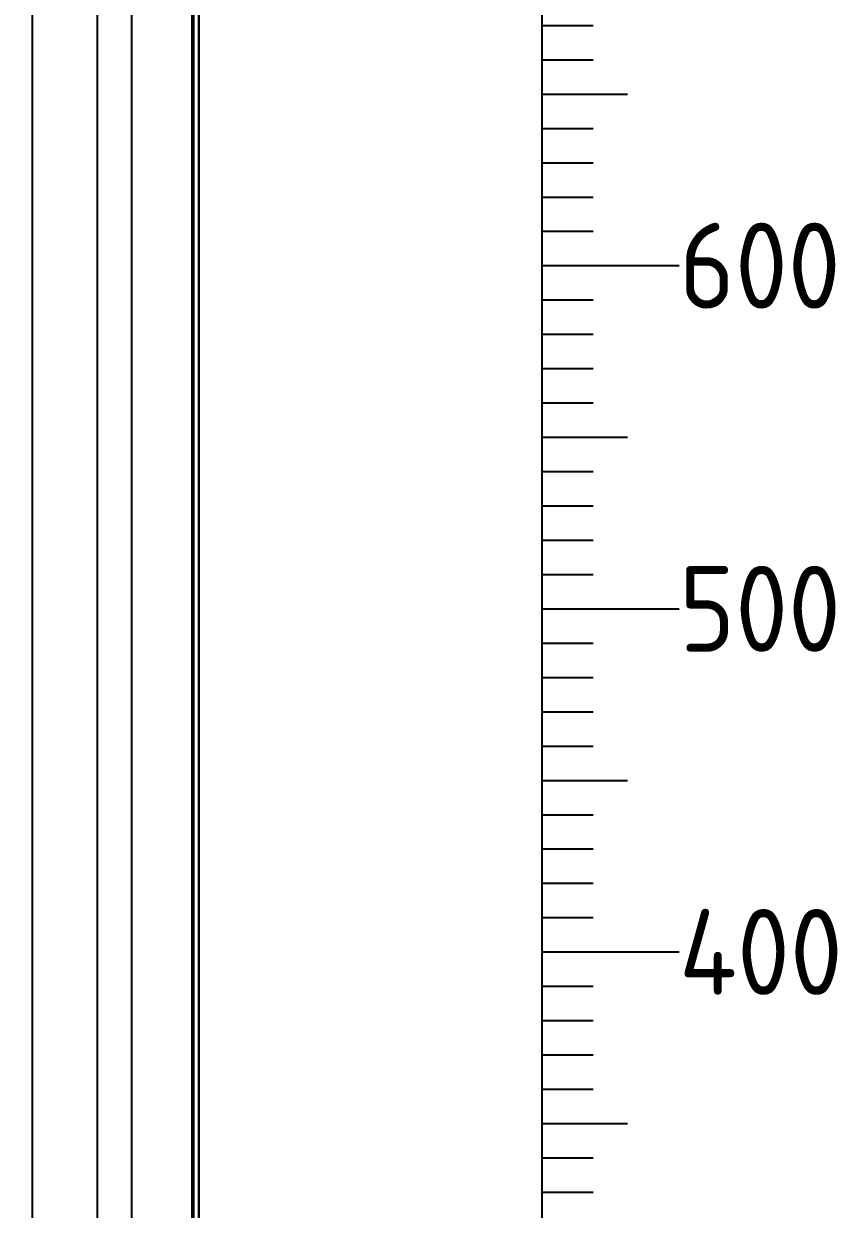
# Model space of a CAD drawing. Header units: millimetres. Extents: x 0 to 69574, y -5 to 41746.
# Drawn here: x 39950.6 to 40187.8, y 27093.9 to 27439.4 of the extents above; entities that cross this region are included whole.
import ezdxf
from ezdxf.enums import TextEntityAlignment as Align

# ---------------------------------------------------------------- set-up
doc = ezdxf.new("R2010")
doc.units = ezdxf.units.MM
doc.set_wipeout_variables(frame=1)
doc.layers.add('! NO PLOT !', color=7, linetype='Continuous', true_color=0xff75dd, plot=False)
doc.layers.add('000-PI-ORMAR', color=2, linetype='Continuous')
doc.styles.add('PI0', font='isocpeur.ttf', dxfattribs={"width": 0.9})

# ---------------------------------------------------------------- blocks, each defined once
blk = doc.blocks.new('skala_2300')
for p, q in [((0, 1400), (0, 540)), ((0, 670), (15, 670)), ((0, 660), (15, 660)), ((0, 650), (25, 650)), ((0, 640), (15, 640)), ((0, 630), (15, 630)), ((0, 620), (15, 620)), ((0, 610), (15, 610)), ((0, 600), (40, 600)), ((0, 600), (40, 600)), ((0, 600), (40, 600)), ((0, 600), (40, 600)), ((0, 600), (40, 600)), ((0, 600), (40, 600)), ((0, 590), (15, 590)), ((0, 580), (15, 580)), ((0, 570), (15, 570)), ((0, 560), (15, 560)), ((0, 550), (25, 550)), ((0, 540), (0, 0)), ((0, 540), (15, 540)), ((0, 530), (15, 530)), ((0, 520), (15, 520)), ((0, 510), (15, 510)), ((0, 500), (40, 500)), ((0, 490), (15, 490)), ((0, 480), (15, 480)), ((0, 470), (15, 470)), ((0, 460), (15, 460)), ((0, 450), (25, 450)), ((0, 440), (15, 440)), ((0, 430), (15, 430)), ((0, 420), (15, 420)), ((0, 410), (15, 410)), ((0, 400), (40, 400)), ((0, 400), (40, 400)), ((0, 400), (40, 400)), ((0, 400), (40, 400)), ((0, 400), (40, 400)), ((0, 400), (40, 400)), ((0, 400), (40, 400)), ((0, 390), (15, 390)), ((0, 380), (15, 380)), ((0, 370), (15, 370)), ((0, 360), (15, 360)), ((0, 350), (25, 350)), ((0, 340), (15, 340)), ((0, 330), (15, 330))]:
    blk.add_line(p, q)
at = {"style": 'PI0', "width": 0.9}
for s, p in [('600', (40, 600)), ('500', (40, 500)), ('400', (40, 400))]:
    blk.add_text(s, height=25, dxfattribs=at).set_placement(p, align=Align.MIDDLE_LEFT)

msp = doc.modelspace()

# ---------------------------------------------------------------- block references
msp.add_blockref('skala_2300', (40101.672, 26768.904))

# ---------------------------------------------------------------- wipeouts: each hides what was drawn before it
msp.add_wipeout([(39609.684, 28761.404), (40000.172, 28761.404), (39999.684, 26778.904), (39609.672, 26776.904)]).dxf.layer = '000-PI-ORMAR'

# ---------------------------------------------------------------- next in the draw order: linework, layer by layer
at = {"layer": '! NO PLOT !'}
for p, q in [((39982.184, 26788.404), (39982.184, 28749.904)), ((39972.184, 26803.404), (39972.184, 28734.904)), ((39953.184, 26849.154), (39953.184, 28689.154))]:
    msp.add_line(p, q, dxfattribs=at)
at = {"layer": '000-PI-ORMAR'}
for p, q in [((40000.172, 28761.404), (40000.172, 26776.904)), ((40001.672, 28761.404), (40001.672, 26776.904)), ((40001.684, 26776.904), (40001.684, 28761.404)), ((40001.684, 26776.904), (40001.684, 28761.404)), ((39999.684, 28759.404), (39999.684, 26778.904))]:
    msp.add_line(p, q, dxfattribs=at)

doc.saveas('drawing.dxf')
